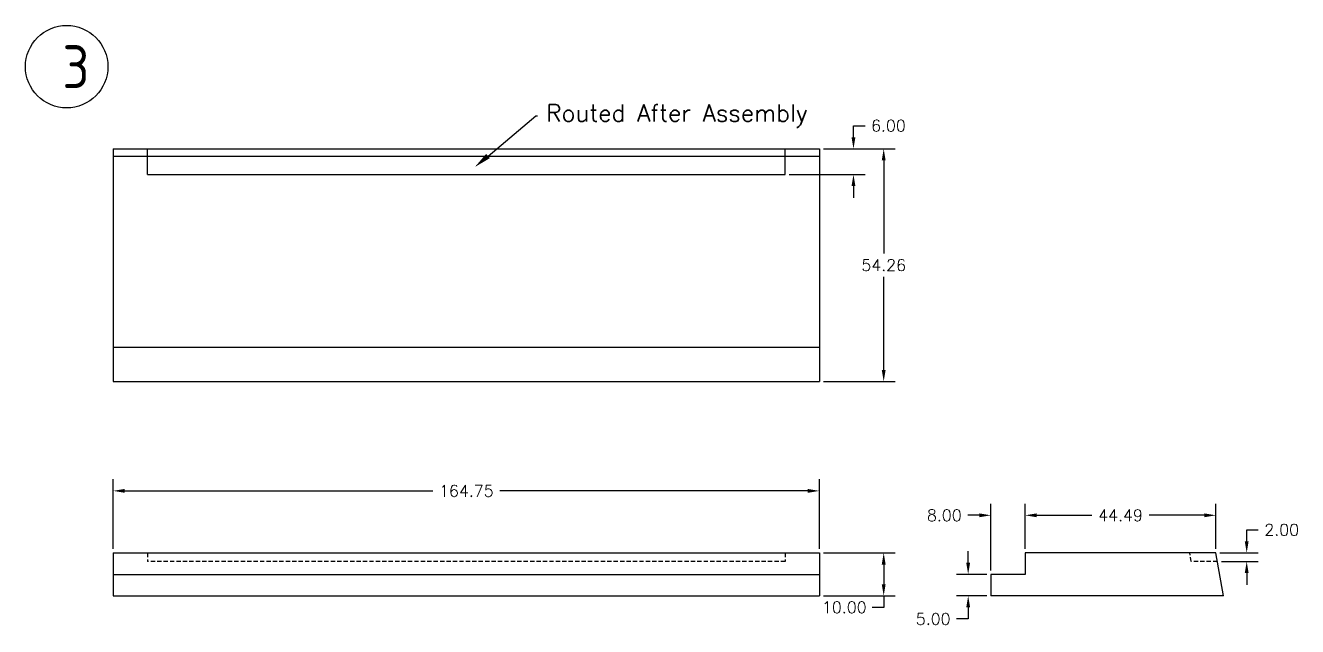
# Model space of a CAD drawing. Header units: millimetres. Extents: x -767 to 3290, y -266 to 762.
# Drawn here: x 1522 to 1818.8, y 570 to 710.2 of the extents above; entities that cross this region are included whole.
import ezdxf
from ezdxf import colors
from ezdxf.entities.mleader import LeaderData, LeaderLine
from ezdxf.math import Vec2, Vec3

# ---------------------------------------------------------------- set-up
doc = ezdxf.new("R2010")
doc.units = ezdxf.units.MM
doc.linetypes.add('DASHEDX2', pattern=[1.5, 1, -0.5])
for name, color, linetype in [('Dim', 1, 'Continuous'), ('Hidden', 3, 'DASHEDX2'), ('Layer1', 5, 'Continuous'), ('Wood', 7, 'Continuous')]:
    doc.layers.add(name, color=color, linetype=linetype)
doc.styles.add('ISO Proportional', font='isocp.shx')
doc.styles.get("Standard").update_dxf_attribs({"font": 'simplex.shx'})
doc.dimstyles.new('Copy of Standard', dxfattribs={"dimscale": 15, "dimtxt": 0.18, "dimasz": 0.18, "dimexe": 0.18, "dimexo": 0.0625, "dimgap": 0.09, "dimtad": 0, "dimtih": 1, "dimtoh": 1, "dimzin": 0, "dimdsep": 46, "dimtxsty": 'Standard', "dimcen": 0.09, "dimadec": 0, "dimazin": 0, "dimtfac": 1, "dimtofl": 0, "dimtmove": 0, "dimatfit": 2, "dimfxl": 1, "dimtolj": 1, "dimtzin": 0, "dimarcsym": 0})

# ---------------------------------------------------------------- blocks, each defined once
blk = doc.blocks.new('*D57')
at = {"layer": 'Defpoints', "color": 0, "transparency": 16777216}
for p in [(1707.21, 681.4), (1707.21, 627.14), (1722.21, 627.14)]:
    blk.add_point(p, dxfattribs=at)
at = {"layer": 'Dim', "color": 0, "lineweight": -2, "transparency": 16777216}
for p, q in [((1708.15, 681.4), (1724.91, 681.4)), ((1722.21, 678.7), (1722.21, 656.97)), ((1722.21, 629.84), (1722.21, 651.57)), ((1708.15, 627.14), (1724.91, 627.14))]:
    blk.add_line(p, q, dxfattribs=at)
at = {"layer": 'Dim', "color": 0, "transparency": 16777216}
for points in [[(1721.76, 678.7), (1722.66, 678.7), (1722.21, 681.4)], [(1721.76, 629.84), (1722.66, 629.84), (1722.21, 627.14)]]:
    blk.add_solid(points, dxfattribs=at)
at = {"layer": 'Dim', "color": 0, "transparency": 16777216, "insert": (1722.21, 654.27), "char_height": 2.7, "attachment_point": 5}
blk.add_mtext('\\A1;54.26', dxfattribs=at)
blk = doc.blocks.new('*D58')
at = {"layer": 'Defpoints', "color": 0, "transparency": 16777216}
for p in [(1747.21, 595.92), (1755.21, 587.14), (1747.21, 582.14)]:
    blk.add_point(p, dxfattribs=at)
at = {"layer": 'Dim', "color": 0, "lineweight": -2, "transparency": 16777216}
for p, q in [((1747.21, 583.08), (1747.21, 598.62)), ((1755.21, 588.08), (1755.21, 598.62)), ((1744.51, 595.92), (1741.81, 595.92)), ((1757.91, 595.92), (1760.61, 595.92))]:
    blk.add_line(p, q, dxfattribs=at)
at = {"layer": 'Dim', "color": 0, "transparency": 16777216}
for points in [[(1744.51, 596.37), (1744.51, 595.47), (1747.21, 595.92)], [(1757.91, 596.37), (1757.91, 595.47), (1755.21, 595.92)]]:
    blk.add_solid(points, dxfattribs=at)
at = {"layer": 'Dim', "color": 0, "transparency": 16777216, "insert": (1736.35, 595.92), "char_height": 2.7, "attachment_point": 5}
blk.add_mtext('\\A1;8.00', dxfattribs=at)
blk = doc.blocks.new('*D59')
at = {"layer": 'Defpoints', "color": 0, "transparency": 16777216}
for p in [(1747.21, 582.14), (1741.92, 577.14), (1747.21, 577.14)]:
    blk.add_point(p, dxfattribs=at)
at = {"layer": 'Dim', "color": 0, "lineweight": -2, "transparency": 16777216}
for p, q in [((1741.92, 584.84), (1741.92, 587.54)), ((1746.27, 582.14), (1739.22, 582.14)), ((1746.27, 577.14), (1739.22, 577.14)), ((1741.92, 574.44), (1741.92, 571.74)), ((1741.92, 571.74), (1739.22, 571.74))]:
    blk.add_line(p, q, dxfattribs=at)
at = {"layer": 'Dim', "color": 0, "transparency": 16777216}
for points in [[(1741.47, 584.84), (1742.37, 584.84), (1741.92, 582.14)], [(1741.47, 574.44), (1742.37, 574.44), (1741.92, 577.14)]]:
    blk.add_solid(points, dxfattribs=at)
at = {"layer": 'Dim', "color": 0, "transparency": 16777216, "insert": (1733.76, 571.74), "char_height": 2.7, "attachment_point": 5}
blk.add_mtext('\\A1;5.00', dxfattribs=at)
blk = doc.blocks.new('*D60')
at = {"layer": 'Defpoints', "color": 0, "transparency": 16777216}
for p in [(1707.21, 601.62), (1542.46, 587.14), (1707.21, 587.14)]:
    blk.add_point(p, dxfattribs=at)
at = {"layer": 'Dim', "color": 0, "lineweight": -2, "transparency": 16777216}
for p, q in [((1542.46, 588.08), (1542.46, 604.32)), ((1707.21, 588.08), (1707.21, 604.32)), ((1545.16, 601.62), (1617.06, 601.62)), ((1704.51, 601.62), (1632.62, 601.62))]:
    blk.add_line(p, q, dxfattribs=at)
at = {"layer": 'Dim', "color": 0, "transparency": 16777216}
for points in [[(1545.16, 602.07), (1545.16, 601.17), (1542.46, 601.62)], [(1704.51, 602.07), (1704.51, 601.17), (1707.21, 601.62)]]:
    blk.add_solid(points, dxfattribs=at)
at = {"layer": 'Dim', "color": 0, "transparency": 16777216, "insert": (1624.84, 601.62), "char_height": 2.7, "attachment_point": 5}
blk.add_mtext('\\A1;164.75', dxfattribs=at)
blk = doc.blocks.new('*D61')
at = {"layer": 'Defpoints', "color": 0, "transparency": 16777216}
for p in [(1707.21, 587.14), (1707.21, 577.14), (1722.21, 577.14)]:
    blk.add_point(p, dxfattribs=at)
at = {"layer": 'Dim', "color": 0, "lineweight": -2, "transparency": 16777216}
for p, q in [((1708.15, 587.14), (1724.91, 587.14)), ((1722.21, 584.44), (1722.21, 579.84)), ((1708.15, 577.14), (1724.91, 577.14)), ((1722.21, 577.14), (1722.21, 574.44)), ((1722.21, 574.44), (1719.51, 574.44))]:
    blk.add_line(p, q, dxfattribs=at)
at = {"layer": 'Dim', "color": 0, "transparency": 16777216}
for points in [[(1721.76, 584.44), (1722.66, 584.44), (1722.21, 587.14)], [(1721.76, 579.84), (1722.66, 579.84), (1722.21, 577.14)]]:
    blk.add_solid(points, dxfattribs=at)
at = {"layer": 'Dim', "color": 0, "transparency": 16777216, "insert": (1713.02, 574.44), "char_height": 2.7, "attachment_point": 5}
blk.add_mtext('\\A1;10.00', dxfattribs=at)
blk = doc.blocks.new('*D62')
at = {"layer": 'Defpoints', "color": 0, "transparency": 16777216}
for p in [(1707.21, 681.4), (1715.16, 681.4), (1699.21, 675.4)]:
    blk.add_point(p, dxfattribs=at)
at = {"layer": 'Dim', "color": 0, "lineweight": -2, "transparency": 16777216}
for p, q in [((1715.16, 684.1), (1715.16, 686.8)), ((1715.16, 686.8), (1717.86, 686.8)), ((1708.15, 681.4), (1717.86, 681.4)), ((1700.15, 675.4), (1717.86, 675.4)), ((1715.16, 672.7), (1715.16, 670))]:
    blk.add_line(p, q, dxfattribs=at)
at = {"layer": 'Dim', "color": 0, "transparency": 16777216}
for points in [[(1714.71, 684.1), (1715.61, 684.1), (1715.16, 681.4)], [(1714.71, 672.7), (1715.61, 672.7), (1715.16, 675.4)]]:
    blk.add_solid(points, dxfattribs=at)
at = {"layer": 'Dim', "color": 0, "transparency": 16777216, "insert": (1723.32, 686.8), "char_height": 2.7, "attachment_point": 5}
blk.add_mtext('\\A1;6.00', dxfattribs=at)
blk = doc.blocks.new('*D63')
at = {"layer": 'Defpoints', "color": 0, "transparency": 16777216}
for p in [(1799.71, 587.14), (1800.06, 585.14), (1806.9, 587.14)]:
    blk.add_point(p, dxfattribs=at)
at = {"layer": 'Dim', "color": 0, "lineweight": -2, "transparency": 16777216}
for p, q in [((1806.9, 589.84), (1806.9, 592.54)), ((1806.9, 592.54), (1809.6, 592.54)), ((1800.64, 587.14), (1809.6, 587.14)), ((1801, 585.14), (1809.6, 585.14)), ((1806.9, 582.44), (1806.9, 579.74))]:
    blk.add_line(p, q, dxfattribs=at)
at = {"layer": 'Dim', "color": 0, "transparency": 16777216}
for points in [[(1806.45, 589.84), (1807.35, 589.84), (1806.9, 587.14)], [(1806.45, 582.44), (1807.35, 582.44), (1806.9, 585.14)]]:
    blk.add_solid(points, dxfattribs=at)
at = {"layer": 'Dim', "color": 0, "transparency": 16777216, "insert": (1815.06, 592.54), "char_height": 2.7, "attachment_point": 5}
blk.add_mtext('\\A1;2.00', dxfattribs=at)
blk = doc.blocks.new('*D132')
at = {"layer": 'Defpoints', "color": 0, "transparency": 16777216}
for p in [(1799.71, 595.92), (1755.21, 587.14), (1799.71, 587.14)]:
    blk.add_point(p, dxfattribs=at)
at = {"layer": 'Dim', "color": 0, "lineweight": -2, "transparency": 16777216}
for p, q in [((1755.21, 588.08), (1755.21, 598.62)), ((1799.71, 588.08), (1799.71, 598.62)), ((1757.91, 595.92), (1770.77, 595.92)), ((1797.01, 595.92), (1784.14, 595.92))]:
    blk.add_line(p, q, dxfattribs=at)
at = {"layer": 'Dim', "color": 0, "transparency": 16777216}
for points in [[(1757.91, 596.37), (1757.91, 595.47), (1755.21, 595.92)], [(1797.01, 596.37), (1797.01, 595.47), (1799.71, 595.92)]]:
    blk.add_solid(points, dxfattribs=at)
at = {"layer": 'Dim', "color": 0, "transparency": 16777216, "insert": (1777.46, 595.92), "char_height": 2.7, "attachment_point": 5}
blk.add_mtext('\\A1;44.49', dxfattribs=at)

msp = doc.modelspace()

# ---------------------------------------------------------------- linework, layer by layer
at = {"layer": 'Hidden'}
for p, q in [((1550.462, 587.143), (1550.462, 585.143)), ((1699.212, 585.143), (1550.462, 585.143)), ((1699.212, 587.143), (1699.212, 585.143)), ((1793.965, 585.143), (1793.613, 587.143)), ((1800.058, 585.143), (1793.965, 585.143))]:
    msp.add_line(p, q, dxfattribs=at)
at = {"layer": 'Layer1'}
msp.add_circle((1531.6, 700.573), 9.618, dxfattribs=at)
at = {"layer": 'Wood'}
for p, q in [((1542.462, 681.4), (1707.212, 681.4)), ((1542.462, 681.4), (1542.462, 627.143)), ((1707.212, 679.637), (1542.462, 679.637)), ((1550.462, 675.4), (1550.462, 681.4)), ((1699.212, 675.4), (1699.212, 681.4)), ((1707.212, 681.4), (1707.212, 627.143)), ((1550.462, 675.4), (1699.212, 675.4)), ((1542.462, 635.143), (1707.212, 635.143)), ((1542.462, 627.143), (1707.212, 627.143)), ((1542.462, 587.143), (1707.212, 587.143)), ((1542.462, 587.143), (1542.462, 577.143)), ((1707.212, 587.143), (1707.212, 577.143)), ((1799.705, 587.143), (1755.212, 587.143)), ((1755.212, 587.143), (1755.212, 582.143)), ((1801.469, 577.143), (1799.705, 587.143)), ((1542.462, 582.143), (1707.212, 582.143)), ((1755.212, 582.143), (1747.212, 582.143)), ((1747.212, 582.143), (1747.212, 577.143)), ((1542.462, 577.143), (1707.212, 577.143)), ((1801.469, 577.143), (1747.212, 577.143))]:
    msp.add_line(p, q, dxfattribs=at)

# ---------------------------------------------------------------- texts
at = {"layer": 'Layer1', "insert": (1530.6, 705.573), "char_height": 10, "attachment_point": 1, "style": 'ISO Proportional'}
msp.add_mtext_dynamic_manual_height_columns('3', width=25.64739, gutter_width=12.5, heights=[0], dxfattribs=at)

# ---------------------------------------------------------------- dimensions: what is measured, and where the dimension line sits
at = {"layer": 'Dim'}
for base, p1, p2, angle, picture, middle in [((1715.157, 681.4), (1699.212, 675.4), (1707.212, 681.4), 90, '*D62', (1723.321, 686.8)), ((1722.211, 627.143), (1707.212, 681.4), (1707.212, 627.143), 90, '*D57', (1722.211, 654.272)), ((1806.898, 587.143), (1800.058, 585.143), (1799.705, 587.143), 90, '*D63', (1815.062, 592.543)), ((1722.211, 577.143), (1707.212, 587.143), (1707.212, 577.143), 90, '*D61', (1713.018, 574.443)), ((1741.925, 577.143), (1747.212, 582.143), (1747.212, 577.143), 270, '*D59', (1733.761, 571.743))]:
    dim = msp.add_linear_dim(base=base, p1=p1, p2=p2, angle=angle, dimstyle='Copy of Standard', dxfattribs=at)
    dim.commit()
    dim.dimension.update_dxf_attribs({"geometry": picture, "text_midpoint": middle})
for base, p1, p2, picture, middle in [((1707.212, 601.616), (1542.462, 587.143), (1707.212, 587.143), '*D60', (1624.837, 601.616)), ((1747.212, 595.917), (1755.212, 587.143), (1747.212, 582.143), '*D58', (1736.348, 595.917)), ((1799.705, 595.917), (1755.212, 587.143), (1799.705, 587.143), '*D132', (1777.459, 595.917))]:
    dim = msp.add_linear_dim(base=base, p1=p1, p2=p2, dimstyle='Copy of Standard', dxfattribs=at)
    dim.commit()
    dim.dimension.update_dxf_attribs({"geometry": picture, "text_midpoint": middle})

# ---------------------------------------------------------------- leaders
ml = msp.add_multileader_mtext('Standard', dxfattribs=at)
ml.set_content('Routed After Assembly', color=256)
ml.set_leader_properties()
ml.build(insert=Vec2(0, 0))
ml.multileader.update_dxf_attribs({"text_right_attachment_type": 6, "dogleg_length": 0.36})
ctx = ml.context
ctx.base_point, ctx.plane_origin = Vec3(1641.454, 689.084), Vec3(1626.828, 677.167)
ctx.right_attachment = 6
notes = []
notes.append((ctx, [(0, (1, 1, 0), (1641.094, 689.084), (1, 0), 0.36, [(0, [(1626.828, 677.167)], 0, [])])]))
ctx.mtext.insert, ctx.mtext.flow_direction = Vec3(1643.454, 691.751), 5
for ctx, leaders in notes:
    for number, flags, end, landing, length, lines in leaders:
        leader = LeaderData()
        leader.index, (leader.has_last_leader_line, leader.has_dogleg_vector, leader.attachment_direction) = number, flags
        leader.last_leader_point, leader.dogleg_vector, leader.dogleg_length = Vec3(end), Vec3(landing), length
        for number, points, colour, breaks in lines:
            line = LeaderLine()
            line.index, line.vertices, line.color, line.breaks = number, Vec3.list(points), colors.encode_raw_color(colour), breaks
            leader.lines.append(line)
        ctx.leaders.append(leader)

doc.saveas('drawing.dxf')
